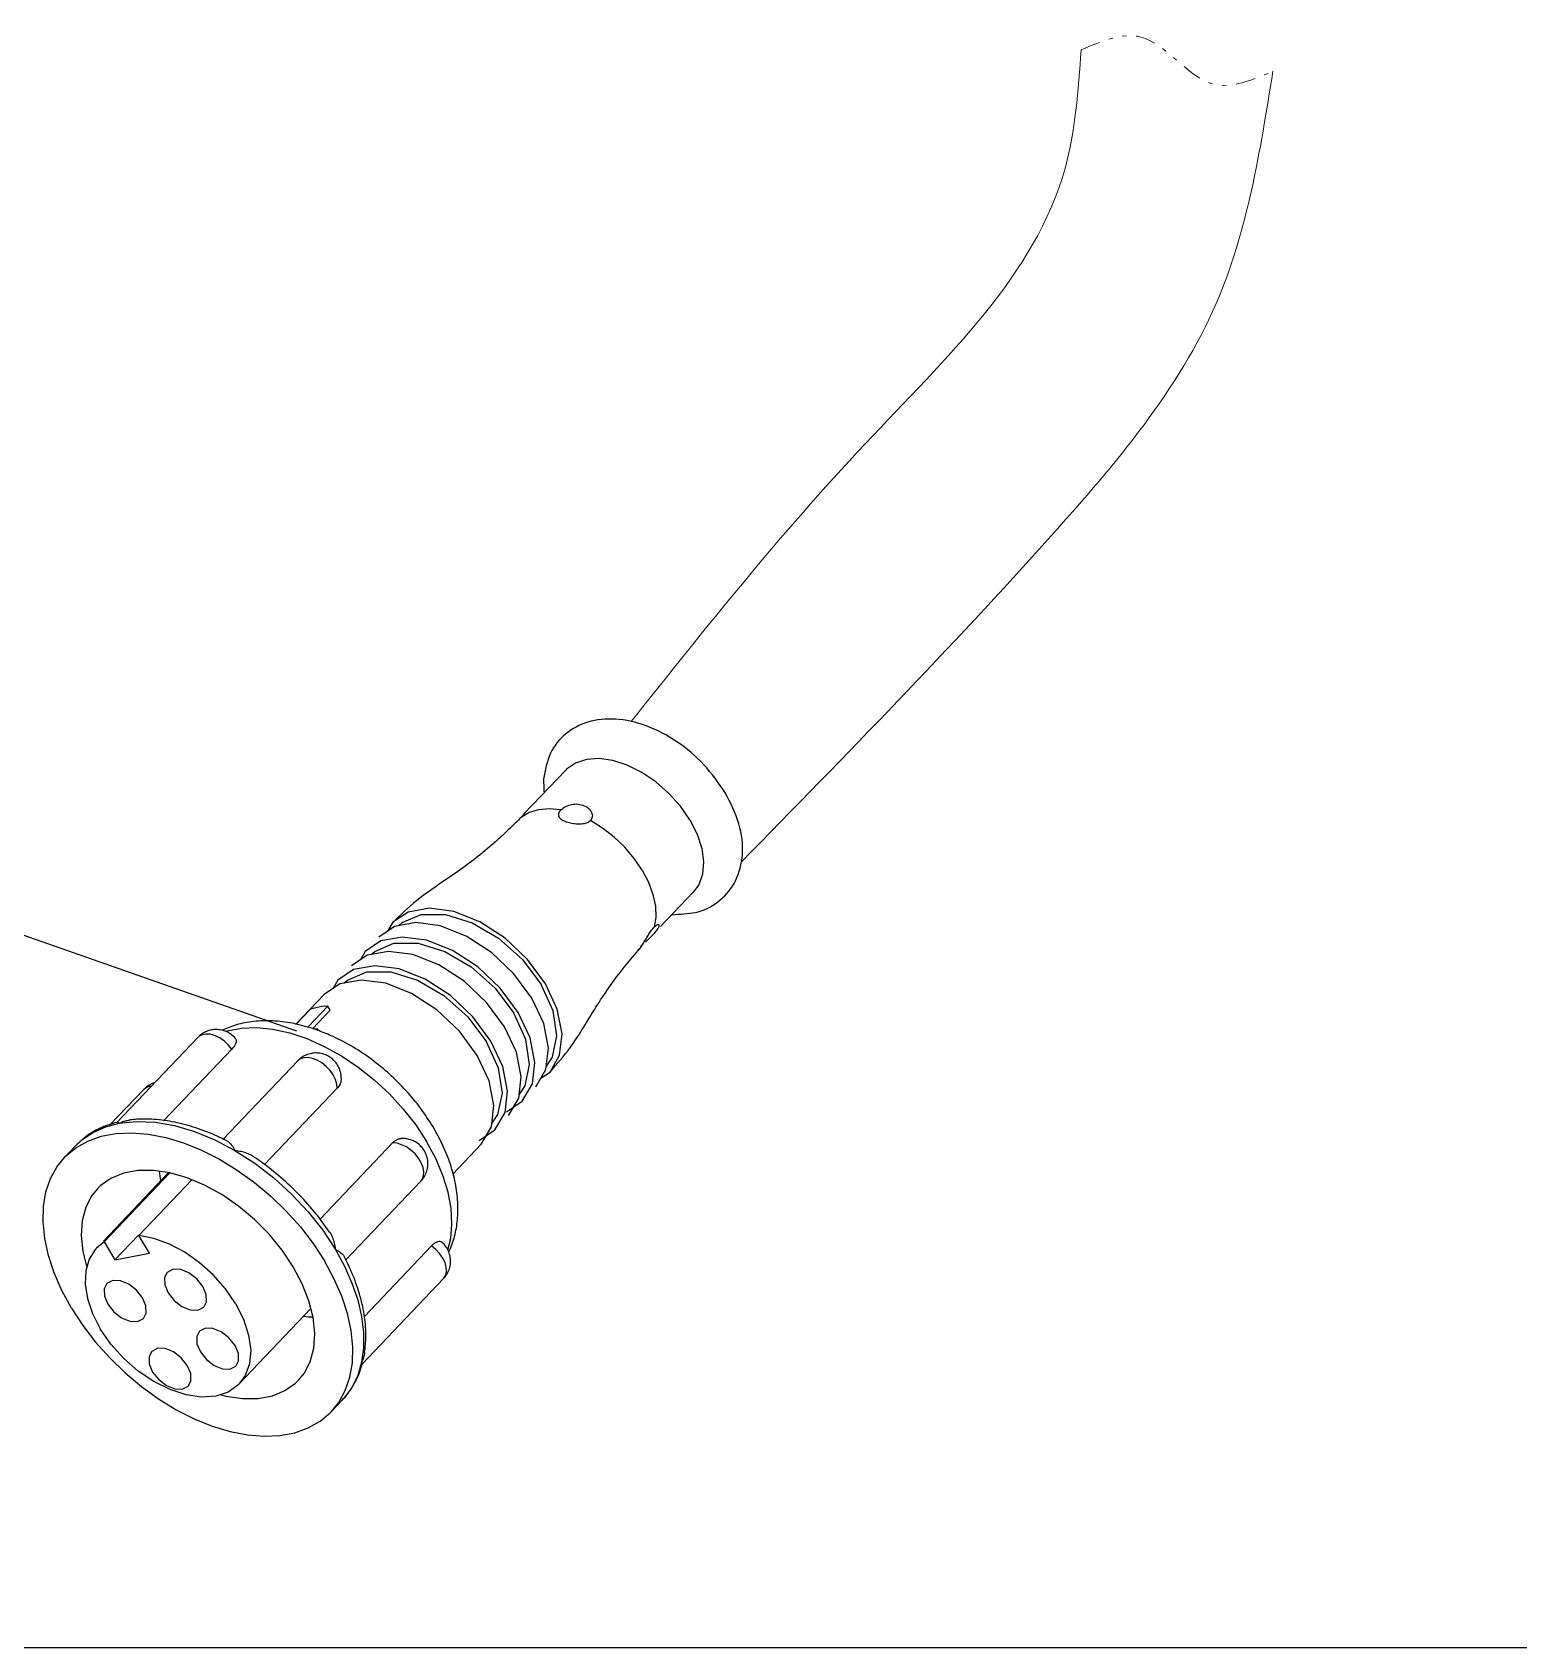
# Model space of a CAD drawing. Header units: millimetres. Extents: x 0 to 549, y 0 to 190.
# Drawn here: x 69.14 to 104.34, y 0 to 38.24 of the extents above; entities that cross this region are included whole.
import ezdxf

# ---------------------------------------------------------------- set-up
doc = ezdxf.new("R2010")
doc.units = ezdxf.units.MM
doc.linetypes.add('DIVIDE', pattern=[31.75, 12.7, -6.35, 0, -6.35, 0, -6.35])

msp = doc.modelspace()

# ---------------------------------------------------------------- linework, layer by layer
at = {"color": 7, "linetype": 'Continuous'}
for p, q in [((81.76481146817643, 20.76639389886297), (80.79309162016689, 19.74600765007446)), ((80.79807176826992, 19.75122924388005), (80.80073134566881, 19.75322786211846)), ((84.79470260710754, 17.88101068025709), (84.02068768854947, 17.06823096645607)), ((78.04225360087355, 17.40748903714167), (77.67951449684283, 17.16966079361364)), ((77.71899111013698, 17.06803667328384), (77.34533176448642, 16.81894230251177)), ((77.67951449684283, 17.16966079361364), (77.55410663562553, 16.95811892328707)), ((78.22116841961456, 17.16186007384021), (77.71899111013698, 17.06803667328384)), ((77.81101457240398, 17.08522971167141), (77.8973423440416, 17.16191377123966)), ((83.85724138740747, 16.89659882464785), (83.82287766283558, 16.860514070053)), ((77.02206927505489, 16.47948993943231), (76.90404343417556, 16.27685549439969)), ((77.39572862070122, 16.72858431020569), (77.02206927505489, 16.47948993943231)), ((77.57464344022262, 16.48295534560143), (77.07246612996488, 16.3891319463482)), ((77.16448959353315, 16.4063249855162), (77.25081736387041, 16.48300904430084)), ((77.25081736387041, 16.48300904430084), (77.70673424403635, 16.67527602721207)), ((77.89790593095897, 16.82240770945892), (77.39572862070122, 16.72858431020569)), ((78.15665857951355, 16.4054131583199), (77.57464344022262, 16.48295534560143)), ((77.07246612996488, 16.3891319463482), (76.6988067850954, 16.14003757426978)), ((77.25138095078752, 16.14350298251974), (76.7492036413081, 16.04967958196666)), ((76.42594115057294, 15.71022721810938), (76.0522818049238, 15.46113284733332)), ((76.3755442956625, 15.8005852111928), (76.25751845478364, 15.5979507661609)), ((76.7492036413081, 16.04967958196666), (76.3755442956625, 15.8005852111928)), ((76.92811846005144, 15.8040506186626), (76.42594115057294, 15.71022721810938)), ((76.51796461414234, 15.72742025727304), (76.60429238447824, 15.80410431606171)), ((76.60429238447824, 15.80410431606171), (77.06020926464511, 15.99637129897277)), ((77.5101336001235, 15.72650843007779), (76.92811846005144, 15.8040506186626)), ((81.47392802062853, 15.07314362341915), (81.19165368723024, 15.69652337853591)), ((81.57472753366058, 15.11362302401532), (81.29423032564462, 15.71568810141266)), ((76.05238086426313, 15.46124274233899), (75.37352963574612, 14.74839277839331)), ((81.25146504292447, 14.77417066015818), (80.97096783491016, 15.37623573755183)), ((75.73029844152111, 15.11087945193696), (75.39307013455607, 14.75676182633239)), ((76.1406049918044, 15.18753834317589), (75.66374771810116, 14.68679874721456)), ((75.8597465013721, 15.14844374984946), (75.73029844152111, 15.11087945193696)), ((76.19909035220968, 15.08971293528741), (75.77573482989139, 14.64515460384153)), ((75.9967667849943, 15.1740436896628), (75.8597465013721, 15.14844374984946)), ((76.1406049918044, 15.18753834317589), (75.9967667849943, 15.1740436896628)), ((76.19909035220968, 15.08971293528741), (76.1406049918044, 15.18753834317589)), ((80.82740304045525, 14.39423889648328), (80.54512870705646, 15.01761865159936)), ((80.92820255348961, 14.43471829707684), (80.6477053454732, 15.03678337447347)), ((75.90113551793414, 14.6376101281473), (75.81465851164957, 14.64382102011894)), ((75.92291024217101, 14.60118868431922), (75.90113551793414, 14.6376101281473)), ((80.60494006275331, 14.09526593321933), (80.32444285473805, 14.6973310106162)), ((81.36630347096607, 14.19417639079616), (81.25146504292447, 14.77417066015818)), ((73.06430919022324, 14.44690089673224), (71.14829538525858, 12.43492785400876)), ((73.86832985736237, 14.17093847766347), (72.25317950626675, 12.47489695889747)), ((80.18087806106824, 13.71533416824269), (79.89860372766478, 14.3387139233609)), ((80.28167757409769, 13.75581356883804), (80.00118036608197, 14.35787864623419)), ((81.04304098153122, 13.85472402771791), (80.92820255348961, 14.43471829707684)), ((81.30617959116076, 13.68324061630821), (81.36630347096607, 14.19417639079616)), ((75.42822843319883, 13.89169770555745), (73.66312213185792, 12.03819002982871)), ((80.71977849079349, 13.51527166385981), (80.60494006275331, 14.09526593321933)), ((80.98291710042491, 13.34378825245139), (81.04304098153122, 13.85472402771791)), ((81.31594494151865, 13.76622706059677), (81.45859154031592, 13.97629639300085)), ((80.39651600135981, 13.17581930077871), (80.28167757409769, 13.75581356883804)), ((80.65965461099172, 13.00433588937405), (80.71977849079349, 13.51527166385981)), ((81.06796756781524, 13.27426271053505), (81.30617959116076, 13.68324061630821)), ((81.18776906099282, 13.47994571240695), (81.40176023792382, 13.62494438317129)), ((71.77258357218592, 13.20870183224346), (70.98256011393153, 12.37911182937567)), ((76.36331041543002, 13.24156448836312), (74.64280787435904, 11.43489445362182)), ((80.33639212155502, 12.66488352629604), (80.39651600135981, 13.17581930077871)), ((80.42144258764529, 12.59535798360106), (80.65965461099172, 13.00433588937405)), ((80.66941996134513, 13.08732233366056), (80.81206656014403, 13.29739166606404)), ((80.74470507707913, 12.93481034667792), (80.98291710042491, 13.34378825245139)), ((80.01312963159955, 12.32543116113491), (80.07325351062349, 12.83636693692122)), ((80.02289498195367, 12.40841760542092), (80.16554157997099, 12.61848693912852)), ((80.09818009768699, 12.25590561843876), (80.33639212155502, 12.66488352629604)), ((80.37104573143091, 12.6857159759017), (80.74470507707913, 12.93481034667792)), ((79.72452075204133, 12.00681124766491), (80.09818009768699, 12.25590561843876)), ((79.77491760825497, 11.9164532553586), (80.01312963159955, 12.32543116113491)), ((70.16352873447592, 11.87761198535108), (69.90491874121162, 11.60605009421368)), ((77.67493467879216, 11.94783431193825), (75.95548330900608, 10.14226809250499)), ((79.77481854891609, 11.91634336035361), (79.10394335624937, 11.21186889285945)), ((72.36660367147385, 11.24418486244978), (70.82596922316117, 9.626391208149467)), ((72.40326012572524, 11.23859104644823), (70.84798599145796, 9.60542450915009)), ((72.92223963365507, 11.07516859608529), (71.66859909332193, 9.758742292410396)), ((78.34527265010236, 11.0439275530733), (76.56734666072164, 9.176958143128534)), ((70.84798599145796, 9.60542450915009), (70.66526120951833, 9.457625253167933)), ((70.84798599145796, 9.60542450915009), (71.10063672409368, 9.18282882836823)), ((71.10063672409368, 9.18282882836823), (71.65836430513248, 9.768488940489732)), ((71.92124982673859, 9.33614661032644), (71.66859909332193, 9.758742292410396)), ((71.10063672409368, 9.18282882836823), (71.92124982673859, 9.33614661032644)), ((78.59497243130308, 9.50878003258393), (77.00622419382888, 7.840462915851623)), ((78.88241600404054, 8.737646450528851), (76.95516365838739, 6.713872011585636)), ((71.83216150807205, 8.09190818628395), (71.75221260975748, 8.283711193166951)), ((71.83747345867573, 7.917634828177061), (71.83216150807205, 8.09190818628395)), ((72.35816987722633, 8.395821045444086), (72.50058422841833, 8.215688661229342)), ((72.50058422841833, 8.215688661229342), (72.68378273960529, 8.074650419481102)), ((73.05900801648815, 7.986522929203547), (73.20115360610741, 8.060143615348522)), ((71.45330472661261, 7.728750481249469), (71.6324376463749, 7.721095294968903)), ((71.6324376463749, 7.721095294968903), (71.77458323677429, 7.794715979810713)), ((71.77458323677429, 7.794715979810713), (71.83747345867573, 7.917634828177061)), ((75.73901076311759, 8.025098065563263), (74.04156708752107, 6.242641744369928)), ((73.12222586035374, 7.001373454017426), (73.26464021154574, 6.821241069802682)), ((71.99275185046295, 6.52549059398118), (72.13516620165495, 6.345358209766436)), ((73.26464021154574, 6.821241069802682), (73.4478387227327, 6.680202828054442)), ((73.82306399961556, 6.592075337776887), (73.96520958923482, 6.665696023921862)), ((72.13516620165495, 6.345358209766436), (72.31836471284191, 6.204319968018197)), ((72.69358998972477, 6.116192477740642), (72.83573557934403, 6.189813163885617)), ((73.59916768998072, 5.991717345406935), (73.72766763099507, 5.954965666379847)), ((76.4830159673416, 5.859526987750707), (76.22440597615712, 5.58796509608962))]:
    msp.add_line(p, q, dxfattribs=at)
at = {"color": 9, "linetype": 'Continuous'}
for p, q in [((80.90642057839496, 19.76799049780466), (80.71608221972697, 19.65387816562347)), ((81.13147776552597, 19.8364685454836), (80.90642057839496, 19.76799049780466)), ((74.84051181287431, 14.64045230448087), (75.23921826997673, 14.55260699016019)), ((75.23921826997673, 14.55260699016019), (75.64696404365469, 14.41634193074668)), ((70.58905405254107, 12.20258266889059), (70.88035919781832, 12.33109059278235)), ((70.88035919781832, 12.33109059278235), (71.20239175605819, 12.41605564716505)), ((70.16352915552994, 11.87761242873351), (70.33212985953173, 12.03214366172231)), ((70.33212985953173, 12.03214366172231), (70.58905405254107, 12.20258266889059)), ((73.46413029702026, 12.02361079889763), (73.94153627591406, 11.77272496571343)), ((78.88241600404054, 8.737646450528851), (78.89002860122237, 8.746045016561688)), ((76.98748097866101, 7.095616114446651), (76.94091437609681, 6.755821923632626))]:
    msp.add_line(p, q, dxfattribs=at)
for p, q in [((75.4065943312878, 14.59537181213855), (65.68402982710086, 18.00004695317722)), ((270, 0), (0, 0))]:
    msp.add_line(p, q)
at = {"color": 7, "linetype": 'Continuous'}
for points in [[(84.71582996609769, 19.59200840772731), (84.48985657436526, 19.9186722630488), (84.21737973484596, 20.2224717574236), (83.9088705809018, 20.49173204312056), (83.57618494789705, 20.71610560132648), (83.23210775474566, 20.88696988092576), (82.8898616981042, 20.99775866362821), (82.56259910064597, 21.04421439873504), (82.26289647972078, 21.02455181872925), (82.0022712396803, 20.93952654422945), (81.79073906421034, 20.79240605078726), (81.76481146817737, 20.76639389886128)], [(84.71582996609769, 19.59200840772731), (84.88661588227436, 19.25503369840282), (84.99565111319262, 18.92069788454802), (85.03874549694297, 18.60184930455354), (85.01424294108664, 18.3107411298668), (84.92308506378703, 18.05856048344047), (84.7947026071082, 17.8810106802566)], [(77.89734234403994, 17.1619137712372), (78.35325922421008, 17.35418075414862), (78.92435509048012, 17.3537938621272), (79.55472710219402, 17.16079096806348), (80.18267005456224, 16.79406453871859), (80.74671651557331, 16.28951231406327), (81.19165368723095, 15.69652337853696)], [(81.29423032564648, 15.7156881014124), (80.87079855193507, 16.29104825488906), (80.33873613634135, 16.79309122656583), (79.74114761281619, 17.18114447915988), (79.12644604912023, 17.42377024833344), (78.54443091035252, 17.50131243769711), (78.04225360087285, 17.40748903714062)], [(80.97096783491087, 15.37623573755136), (80.54753606120345, 15.9515958910294), (80.01547364638705, 16.45363886140798), (79.4178851233842, 16.84169211608431), (78.80318355968683, 17.0843178852573), (78.22116841961454, 17.16186007383868)], [(77.70673424403702, 16.67527602721006), (78.2778301103099, 16.67488913519286), (78.9082021227995, 16.4818862398254), (79.53614507439131, 16.11515981178472), (80.10019153618492, 15.61060758582517), (80.54512870705719, 15.01761865160042)], [(80.64770534547459, 15.03678337447252), (80.22427357176741, 15.61214352795093), (79.69221115695036, 16.11418649832998), (79.09462263264953, 16.50223975222774), (78.47992106894483, 16.74486552139746), (77.89790593095871, 16.82240770945857)], [(80.00118036608102, 14.35787864623431), (79.57774859237455, 14.93323879971071), (79.04568617677752, 15.43528177139175), (78.44809765325573, 15.82333502398918), (77.83339608955644, 16.06596079315935), (77.25138095078658, 16.14350298251834)], [(80.3244428547371, 14.69733101061479), (79.9010110818103, 15.27269116278885), (79.36894866751621, 15.77473413524971), (78.77136014398921, 16.16278738784554), (78.15665857951424, 16.40541315831943)], [(77.06020926464629, 15.99637129897453), (77.63130513091654, 15.99598440695197), (78.26167714262739, 15.80298151288515), (78.88962009500194, 15.43625508354674), (79.45366655601471, 14.93170285888926), (79.89860372766454, 14.33871392335901)], [(79.67791787534635, 14.01842628237777), (79.25448610163654, 14.59378643585226), (78.72242368812502, 15.09582940701349), (78.1248351638223, 15.4838826609069), (77.51013360012276, 15.72650843007673)], [(81.4017602379262, 13.62494438317175), (81.62944208059633, 14.02269297938903), (81.68956596092266, 14.53362875595447), (81.57472753366221, 15.11362302401625)], [(81.45859154031803, 13.97629639300095), (81.56590853638545, 14.4803938004397), (81.47392802062639, 15.07314362341904)], [(80.81206656014427, 13.29739166606438), (80.91938355621308, 13.80148907349914), (80.82740304045689, 14.39423889648268)], [(80.07325351062278, 12.83636693692017), (79.95841508466404, 13.41636120576154), (79.67791787534635, 14.01842628237777)], [(80.16554157996957, 12.61848693912795), (80.27285857682283, 13.12258434526282), (80.18087806106897, 13.71533416824222)], [(69.9049601055055, 11.6060888154259), (69.9308825414767, 11.63271636777915), (70.17383710311813, 11.83496420382366), (70.45588511649065, 11.9934242307817), (70.77321236876709, 12.10595354965042), (71.12152755011951, 12.17103039383342), (71.49612029535459, 12.18777471083181), (71.89192488259094, 12.1559600631068), (72.30358873187346, 12.0760166867593), (72.72554479654453, 11.94902568314967), (73.15208684470333, 11.7767043834469), (73.5774466267177, 11.56138314110596), (73.99587187943206, 11.3059738032784), (74.4017041230093, 11.01393034529502), (74.78945516900679, 10.68920215300663), (75.15388135319193, 10.33618061860949), (75.4900544319947, 9.959639752102177), (75.79342824469585, 9.56467162446473), (76.05990017997331, 9.156617500032947)], [(70.06942453739266, 8.037397690273778), (69.84345805545848, 8.453019579489562), (69.66105283507937, 8.8705886578689), (69.52467559574718, 9.284458022656727), (69.43617060443833, 9.68903079950448), (69.3967347377199, 10.07883583649986), (69.40690130215165, 10.44860168815779), (69.46653280927872, 10.79332790615802), (69.57482284508181, 11.10835265874784), (69.73030697525752, 11.38941577827118), (69.9049601055055, 11.6060888154259)], [(73.22237600220684, 10.94953648285944), (72.80916282491238, 11.12250067531578), (72.40165708767383, 11.23904952470673), (72.00896179035698, 11.29657952268266), (71.6398491002125, 11.29380554655892), (71.30256438421728, 11.23078955889761), (71.00464202434028, 11.10893923432107), (70.75273711523171, 10.93097650949325), (70.68411729860385, 10.86414081753002)], [(70.68411729860385, 10.86414081753002), (70.55247679589682, 10.70087677466841), (70.40833455083376, 10.42378007855442), (70.32353027903922, 10.10587630439552), (70.29995836790336, 9.7542668961736)], [(75.32134838899931, 9.018631496581214), (75.05798489552559, 9.412277041301092), (74.7500938713027, 9.78771081421965), (74.40455309099212, 10.13654624553791), (74.0290813675804, 10.45099092588672), (73.63206611525271, 10.72402068307275), (73.22237600220684, 10.94953648285944)], [(70.29995836790336, 9.7542668961736), (70.33814537531724, 9.376806228159648), (70.43293389957715, 8.999078833818576)], [(73.95368042945232, 8.149182070418945), (73.71456793385295, 8.497037680265024), (73.42784429704939, 8.822195459145785), (73.10352271006305, 9.113321272016691), (72.75296983129365, 9.360221043324653), (72.38845537454945, 9.554263828277072), (72.02273386341156, 9.688668983763904), (71.66859909332148, 9.75874229240969)], [(70.66526120951904, 9.457625253168981), (70.64038398770256, 9.430400115156733), (70.49271695869966, 9.200076930945066), (70.41015880748161, 8.922506133997942), (70.39560796109414, 8.60739285993646), (70.44958533425005, 8.265757769368376), (70.57020899790794, 7.90956699792573), (70.7532893326336, 7.551242720574875)], [(72.33579925072871, 8.884816260882602), (72.27290902753049, 8.761897411736381), (72.27822097813163, 8.587624053630226), (72.35816987722609, 8.39582104544374)], [(73.17878297908797, 8.549138828703931), (73.03636862711367, 8.729271214218652), (72.85317011670833, 8.87030945466586), (72.65707775958677, 8.950781758661428), (72.47794483982567, 8.958436944942246), (72.33579925072871, 8.884816260882602)], [(75.44520741876654, 6.329874372777277), (75.57684792146864, 6.493138415639176), (75.72099016783673, 6.770235112528467), (75.80579443963153, 7.088138886687728), (75.8293663494614, 7.439748294132928), (75.79117934204751, 7.81720896214076), (75.69208644959942, 8.212089043905655), (75.53430124487957, 8.615567569819852), (75.32134838899931, 9.018631496581214)], [(76.22436461185738, 5.587926374876281), (76.3990177421082, 5.804599412035207), (76.55450187228529, 6.08566253155604), (76.66279190860763, 6.400687286232746), (76.72242341521788, 6.7454135021512), (76.73258997886707, 7.115179355107205), (76.69315411292975, 7.50498439079931), (76.6046491216242, 7.909557167650477), (76.46827188228704, 8.323426532437015), (76.285866663209, 8.740995611597949), (76.05990017997331, 9.156617500032947)], [(70.90922888139656, 8.619388625344696), (70.84633865741606, 8.49646977750305), (70.85165060879875, 8.322196418092789), (70.9315995071126, 8.130393411208741)], [(71.75221260975603, 8.283711193164828), (71.60979825778507, 8.463843578682969), (71.4265997465948, 8.60488182043084), (71.2305073894735, 8.685354124426791), (71.05137446971311, 8.693009310707119), (70.90922888139656, 8.619388625344696)], [(73.20115360610694, 8.060143615347808), (73.26404382878589, 8.183062462408664), (73.25873187740208, 8.357335821820225), (73.17878297908797, 8.549138828703931)], [(70.06942453739266, 8.037397690273778), (70.33589647266989, 7.629343565841671), (70.63927028537172, 7.234375438203747)], [(70.9315995071126, 8.130393411208741), (71.07401385908454, 7.950261025690497), (71.25721236949344, 7.809222785247043), (71.4533047266112, 7.728750481248891)], [(72.68378273960576, 8.074650419481804), (72.87987509672377, 7.994178115484004), (73.05900801648934, 7.986522929203778)], [(73.95368042945232, 8.149182070418945), (74.14398473504271, 7.773695965395222), (74.2654811353514, 7.401150344172935), (74.31350059238709, 7.045861926977348), (74.28619774395737, 6.721484245469979), (74.184621823782, 6.440482954590687), (74.0414422628083, 6.242539206738886)], [(74.0414422628083, 6.242539206738886), (74.01267633809056, 6.21365677503781), (73.77696905713988, 6.049722510181172), (73.48655807538485, 5.954980063123103), (73.15260372594214, 5.933070329957631), (72.78793968878466, 5.984835291489548), (72.40657979655028, 6.108285649431336), (72.02317949682711, 6.298677275443442), (71.65247264786488, 6.548693526928689), (71.30870530524227, 6.848726418071949), (71.00508825540426, 7.187245851523921), (70.7532893326336, 7.551242720574875)], [(73.0998552338561, 7.490368669455941), (73.03696501065788, 7.367449820309721), (73.04227696125902, 7.193176462203565), (73.12222586035348, 7.001373454017078)], [(73.94283896221538, 7.154691237277271), (73.80042461024108, 7.334823622791991), (73.61722609983572, 7.475861863239198), (73.42113374271418, 7.556334167234767), (73.24200082295307, 7.563989353515586), (73.0998552338561, 7.490368669455941)], [(70.63927028537172, 7.234375438203747), (70.97544336547698, 6.857834572477087), (71.33986954758558, 6.504813038600873), (71.72762059435686, 6.180084845010534), (72.13345283715488, 5.888041388328679), (72.55187809195255, 5.632632049976589), (72.97723787266519, 5.417310806856074), (73.40377992082239, 5.244989507156943), (73.82573598549226, 5.117998503547072), (74.23739983477502, 5.03805512719998), (74.63320442201304, 5.006240479472821), (75.00779716854893, 5.022984797253997), (75.3561123499061, 5.088061641436346), (75.67343960087409, 5.200590959518673), (75.95548761555384, 5.359050987264439), (76.19844217719334, 5.561298823304591), (76.22436461185738, 5.587926374876281)], [(71.97038122396533, 7.014485809419696), (71.90749100076711, 6.891566960273476), (71.91280295136825, 6.717293602167319), (71.99275185046271, 6.525490593980833)], [(72.81336495232459, 6.678808377241026), (72.6709506003503, 6.858940762755746), (72.48775208994495, 6.999979003202954), (72.29165973282339, 7.080451307198522), (72.11252681306229, 7.088106493479342), (71.97038122396533, 7.014485809419696)], [(73.96520958923435, 6.665696023921148), (74.0280998119133, 6.788614870982003), (74.02278786052949, 6.962888230393563), (73.94283896221538, 7.154691237277271)], [(72.83573557934356, 6.189813163884903), (72.89862580202251, 6.312732010945758), (72.8933138506387, 6.487005370357318), (72.81336495232459, 6.678808377241026)], [(73.44783872273315, 6.680202828055143), (73.64393107985116, 6.599730524057344), (73.82306399961675, 6.592075337777117)], [(72.31836471284238, 6.204319968018899), (72.51445706996039, 6.123847664021099), (72.69358998972596, 6.116192477740872)], [(73.72766763099413, 5.954965666379963), (74.1203629270111, 5.897435667622672), (74.48947561637421, 5.90020964504782), (74.82676033314893, 5.963225631409482), (75.12468269302822, 6.085075955981892), (75.37658760214036, 6.26303868081193), (75.44520741876654, 6.329874372777277)]]:
    msp.add_lwpolyline(points, dxfattribs=at)
at = {"color": 9, "linetype": 'Continuous'}
for points in [[(81.65978728753183, 19.83019361482266), (81.38496212174977, 19.85739795146085), (81.13147776552643, 19.83646854548277)], [(83.58441125190359, 18.40392513448118), (83.39548899001562, 18.68280533790736), (83.17189376731272, 18.94647280816561), (82.91984192052792, 19.18759713055235), (82.64634092942856, 19.39947462898907), (82.35899459899056, 19.57621474093231)], [(83.58441125190359, 18.40392513448118), (83.73340818515089, 18.11758555383037), (83.8383374167924, 17.83174733560586), (83.89628172819208, 17.55435727876869), (83.9056301710138, 17.29312731009654), (83.86612283700896, 17.0553200788297)], [(73.71939598709395, 14.58847436326907), (73.76020278406969, 14.60355279229645), (74.09512648438225, 14.66612766344512), (74.45713251068699, 14.67849250200349), (74.84051181287334, 14.64045230447945)], [(73.46714417468644, 14.48784344318714), (73.35710884713622, 14.51894964044813), (73.2539818942808, 14.52616760106942), (73.16285064497096, 14.50914125598405), (73.08821067240984, 14.46871053025211), (73.0643091902249, 14.44690089673317)], [(73.8683298573621, 14.17093847766312), (73.78432541370302, 14.2719238917591), (73.68615442828373, 14.36120703444048), (73.57865975086602, 14.43438350087112), (73.46714417468644, 14.48784344318714)], [(75.64696404365516, 14.41634193074739), (76.05731873959054, 14.23380610932457), (76.46381081782646, 14.00787822405544), (76.86002965595407, 13.74212129184353), (77.2397266470682, 13.44072645859802), (77.59691374055662, 13.10844690115428), (77.92595788598028, 12.75052286646039), (78.2216698585566, 12.37259903189157), (78.47938610325312, 11.9806354780211)], [(76.36331041542954, 13.24156448836241), (76.35593000060659, 13.34248049985568), (76.32413777167386, 13.45015579120247), (76.26950206176407, 13.5592786584217), (76.19471809122848, 13.66446599007224), (76.10347500963145, 13.76052881500945), (76.00027390861796, 13.84272828320732), (75.8902057751268, 13.9070094296578), (75.77870035240988, 13.95020122060026), (75.67125828865338, 13.97017297064325), (75.57317978108804, 13.9659394587979), (75.48930311418475, 13.93770952699253), (75.42822843320046, 13.89169770555838)], [(71.95741635433424, 13.28457182490613), (71.91226421638818, 13.28195884388104), (71.82934134602046, 13.25237528648911), (71.7725835721878, 13.20870183224321)], [(71.20239175605816, 12.41605564716657), (71.61150297633506, 12.45875043908616), (72.04989705780802, 12.44001421329668), (72.51009259620683, 12.36016561253418), (72.98421867021945, 12.2205650396856), (73.46413029701931, 12.02361079889622)], [(78.34527265010281, 11.043927553074), (78.37830410035787, 11.08812229179157), (78.40853221518542, 11.16926886327498), (78.41428728552017, 11.26456627268947), (78.3952854115981, 11.36931342571216), (78.35246396827255, 11.47834306755166), (78.28793536904335, 11.58627668201868), (78.20488286152916, 11.68778982387893), (78.10740348512469, 11.7778747734719), (78.00030597256676, 11.85208757163964), (77.88887352384951, 11.90676724609707), (77.77860318538734, 11.93921640658786), (77.67493467879072, 11.94783431193766)], [(78.98069703344665, 9.417382286721603), (79.04928406964844, 9.683292195739455), (79.08004203331767, 10.02882257529886), (79.0592672274492, 10.39727599326567), (78.98728728347822, 10.78284171963486), (78.86523736914565, 11.17943915096523), (78.6950422828914, 11.58081370906473), (78.47938610325312, 11.9806354780211)], [(73.94153627591405, 11.77272496571189), (74.41022318521287, 11.47085482247788), (74.86046639582331, 11.12386300136125), (75.28426437710101, 10.7378345032328), (75.67323113881497, 10.32062881829446), (76.01993626019356, 9.881065512497035), (76.3185101719401, 9.428179390392513)], [(76.3185101719401, 9.428179390392513), (76.53466691383807, 9.032468671230319), (76.712605722475, 8.631769531610288), (76.8489885640766, 8.231798599312473), (76.94121058269236, 7.838569858933644), (76.9876015714567, 7.458066606608048), (76.98748097866054, 7.095616114445957)], [(78.91511879808702, 9.114193858933533), (78.86173855109593, 9.223380117160502), (78.78802593685496, 9.328938785834023), (78.69761725502275, 9.425662576441049), (78.59497243130188, 9.508780032583699)], [(78.89002860122119, 8.746045016561443), (78.93267103644854, 8.818036746926953), (78.95148195144056, 8.906396780615946), (78.94553338863211, 9.00676625185331), (78.91511879808702, 9.114193858933533)], [(76.94091437609683, 6.755821923632626), (76.84896348491931, 6.443995336533988), (76.71266746555563, 6.162610521112447), (76.53372899410448, 5.915228420648554), (76.4830159673416, 5.859526987750707)]]:
    msp.add_lwpolyline(points, dxfattribs=at)
at = {"color": 2, "linetype": 'DIVIDE', "lineweight": 13, "ltscale": 0.03653556334256033}
msp.add_spline([(93.9793080701113, 37.82449587649097), (95.39188828412256, 38.12502238766535), (97.10499500930821, 37.01296868482848), (98.51757522331947, 37.31349519600286)], degree=3, dxfattribs=at)
at = {"lineweight": 13}
for points in [[(83.3257394097745, 21.92487938139791), (88.86576917910202, 28.4987250506536), (93.59579265328557, 35.01398984100746), (93.9793080701113, 37.82449587649097)], [(85.93573036599031, 18.6005507891073), (93.27619647259758, 26.3269698657802), (97.17527126442951, 31.82023253089159), (98.51757522331945, 37.31349519600286)]]:
    msp.add_spline(points, degree=3, dxfattribs=at)
at = {"color": 7, "linetype": 'Continuous'}
for points in [[(85.55211055594822, 20.23817095464213), (85.04511298599844, 20.90129230267591), (84.40247403493515, 21.44494986356371), (83.68078422880438, 21.8189624976063), (82.94892063115722, 21.97889867338398), (82.29391293259557, 21.90691024965451), (81.77207958744857, 21.62751075627722), (81.41242534182075, 21.17117962895874), (81.24993084959931, 20.55461724415757)], [(81.24993084959931, 20.55461724415757), (81.25268710729516, 20.25777416535872)], [(81.65978728753183, 19.83019361482266), (81.75421947425355, 19.90192214318846)], [(81.75421947425355, 19.90192214318846), (81.88155801068508, 19.95360145226987), (82.02973792704614, 19.97244063864588)], [(82.02973792704614, 19.97244063864588), (82.17970520573184, 19.9464223940054)], [(82.17970520573184, 19.9464223940054), (82.30741084013872, 19.87288103508287), (82.37068652108329, 19.79789491574193)], [(84.84904002183774, 17.4014625382786), (84.91212612416484, 17.41939905718158), (85.43395947009013, 17.6987985492529), (85.79361371493802, 18.15512967787944), (85.95610820585553, 18.77169206189636), (85.87477294633264, 19.4986193323639), (85.55211055594822, 20.23817095464213)], [(80.63039727068688, 19.5680118277748), (80.52973162764484, 19.470994983153), (80.49050609389015, 19.43243409395286)], [(80.71608221972508, 19.6538781656222), (80.63039727068688, 19.5680118277748)], [(80.74395940943485, 19.67859884268576), (80.7888656793401, 19.74055649259499), (80.80024006857805, 19.75173812947385), (80.77539140873044, 19.71936136032664), (80.71608221972508, 19.6538781656222)], [(80.7436322772767, 19.67811627583901), (80.76445923395477, 19.71004037686561)], [(80.76445923395477, 19.71004037686561), (80.7888656793401, 19.74055649259499), (80.80024006857805, 19.75173812947385), (80.80091239868021, 19.7521324517589)], [(80.76445923395477, 19.71004037686561), (80.7888656793401, 19.74055649259499), (80.80024006857805, 19.75173812947385), (80.79122723018787, 19.7386656477269)], [(80.79989868206643, 19.74998419729592), (80.79122723018787, 19.7386656477269)], [(81.61183301760207, 19.67166996832549), (81.60882319093915, 19.74906149515089), (81.65978728753183, 19.83019361482266)], [(81.61947217285599, 19.65596588463372), (81.61183301760207, 19.67166996832549)], [(81.7890382595926, 19.54368261561167), (81.67197657538082, 19.6018010920688), (81.61947217285599, 19.65596588463372)], [(81.92091726194434, 19.50933829359313), (81.7890382595926, 19.54368261561167)], [(82.17933529883521, 19.49922571772514), (82.0553730502618, 19.49421535401462), (81.92091726194434, 19.50933829359313)], [(82.35899459899056, 19.57621474093231), (82.28352370141604, 19.52616165730171), (82.17933529883521, 19.49922571772514)], [(82.37068652108329, 19.79789491574193), (82.38491715289227, 19.77021712017523), (82.40206786956472, 19.66522682678827), (82.35899459899056, 19.57621474093231)], [(80.26668994668144, 19.21953873598898), (80.01406187739707, 18.99495523490829), (79.16079460870888, 18.33116013055189), (78.24339367669417, 17.68104628426266), (77.67963246892617, 17.1695477939926)], [(80.35317647194347, 19.30028671298105), (80.26668994668144, 19.21953873598898)], [(80.49007553922819, 19.43285466249592), (80.35317647194347, 19.30028671298105)], [(84.28975739751687, 17.34571485676978), (84.84904002183774, 17.4014625382786)], [(83.67723267506743, 16.7826309465004), (83.74157886338642, 16.88702866066251), (83.80528279409486, 16.98122023644755)], [(83.82373934896857, 16.8614398276442), (83.76590360719084, 16.80252468253586)], [(83.80528279409486, 16.98122023644755), (83.86612283700896, 17.0553200788297)], [(83.86411662472231, 16.90483785070471), (83.82373934896857, 16.8614398276442)], [(83.9409593578279, 17.00046459336405), (83.86411662472231, 16.90483785070471)], [(83.86612283700896, 17.0553200788297), (83.92989681981206, 17.10813375352335)], [(83.92989681981206, 17.10813375352335), (83.97189416060382, 17.1152701171143), (83.97696002652582, 17.10862656073858)], [(83.94968396767077, 17.01291603220013), (83.9409593578279, 17.00046459336405)], [(83.97696002652582, 17.10862656073858), (83.9794550756416, 17.07700331261102), (83.94968396767077, 17.01291603220013)], [(81.40162689821923, 13.62507052683966), (81.88498670358149, 14.21313574911262), (82.48952824553771, 15.16118743708786), (83.11086637804499, 16.04585002721911), (83.50719689979462, 16.52280741369979)], [(83.58059442716852, 16.61735986700094), (83.5216615136837, 16.55129709106764), (83.49776574719793, 16.51757215657134), (83.5102114524769, 16.52714574662498), (83.55579632885019, 16.58851869938242)], [(83.50202314287549, 16.52671235408412), (83.49776574719793, 16.51757215657134), (83.5102114524769, 16.52714574662498), (83.55579632885019, 16.58851869938242)], [(83.55579632885019, 16.58851869938242), (83.61394507054766, 16.67865911468328)], [(83.61394507054766, 16.67865911468328), (83.67723267506743, 16.7826309465004)], [(83.76590360719084, 16.80252468253586), (83.66624514526002, 16.70413141063508)], [(73.63808303636297, 14.61556153522454), (73.62064938263362, 14.61951677116194), (73.50184992192413, 14.63239604538551), (73.38419633679531, 14.62164451837115), (73.26992737117385, 14.58753982345705), (73.16093952998138, 14.52889020408042), (73.0643091902249, 14.44690089673317)], [(75.7853184898558, 14.65537588030443), (75.30263976217485, 14.78013571262785), (74.83103178234447, 14.8357644335053), (74.3864177417168, 14.82183908084518), (73.9753038758467, 14.74196316613836), (73.63658641656167, 14.61662947470069)], [(73.94587021137524, 14.42955091922709), (73.9107550335169, 14.4662009539797), (73.82588274499015, 14.53389664687424), (73.73048649834207, 14.58498790243472), (73.63808303636297, 14.61556153522454)], [(75.81521528533462, 14.64548260022297), (75.7853184898558, 14.65537588030443)], [(75.89340024130243, 14.61843061032149), (75.81521528533462, 14.64548260022297)], [(75.90113551793577, 14.6376101281467), (75.87121037339828, 14.62199944490054)], [(75.9250356371377, 14.60699977855219), (75.89340024130243, 14.61843061032149)], [(76.26524772142271, 14.4663673176756), (75.9250356371377, 14.60699977855219)], [(73.94587819123238, 14.42954995335606), (73.9469827555061, 14.42826845866492), (73.96339734215422, 14.39976140850437), (73.96941845955321, 14.36070635500289), (73.95969525912174, 14.30928200568018), (73.92716928706388, 14.24427669468452), (73.8683298573621, 14.17093847766312)], [(78.63345342533874, 12.32571241769624), (78.33453206648394, 12.77115075869375), (77.98795154730573, 13.19000259208645), (77.60099383048887, 13.57503977934537), (77.1804457849273, 13.92006774532265), (76.73274861300231, 14.21927574153163), (76.26524772142271, 14.4663673176756)], [(76.45874478499277, 13.48567995407989), (76.45085316528686, 13.57652872711171), (76.41405131480032, 13.70637098782281), (76.35337126926154, 13.81846646097354), (76.27788065026215, 13.90790132660515), (76.19127068130867, 13.97772317914905), (76.09403805986982, 14.02994047318101), (75.9826361877289, 14.0647183307495), (75.86694319727968, 14.07718247048157), (75.75117862264906, 14.06702251721989), (75.63186978637982, 14.03151999254407), (75.5275228012643, 13.97548897094239), (75.42822843320046, 13.89169770555838)], [(76.4587473027465, 13.48569308633003), (76.4519746673759, 13.41171431693774), (76.42146806141847, 13.32348127377819), (76.36331041542954, 13.24156448836241)], [(72.0341710511754, 13.36915280370611), (71.98323906267045, 13.35138443601461), (71.8712292876365, 13.2920562688027), (71.7725835721878, 13.20870183224321)], [(71.14462983629228, 12.43445299969548), (70.79694478434634, 12.31660063248426), (70.45298094917717, 12.1253815607355), (70.1635287344783, 11.87761198535152)], [(71.14819079750801, 12.4353461859773), (71.14462983629228, 12.43445299969548)], [(71.15338771569708, 12.43663929573739), (71.14819079750801, 12.4353461859773)], [(71.15338929557578, 12.43664041034538), (71.1627591278325, 12.43679237841692), (71.17995767320832, 12.43046807575048), (71.20239175605816, 12.41605564716657)], [(71.20239175605816, 12.41605564716657), (71.28885682748833, 12.45194166637493), (71.37581892101231, 12.47737142206303), (71.46003600251063, 12.49246087753294), (71.46374027298386, 12.49291140361336)], [(73.6634535070366, 12.03886928512207), (73.58630821384186, 12.07578005113773), (73.07911377291053, 12.28250480643984), (72.57660695422557, 12.42503623482847), (72.08636613776915, 12.50061350124157), (71.62199116783543, 12.50716886874187), (71.46374060923486, 12.49291119092582)], [(79.00737814185244, 9.365876616356033), (79.01736325306747, 9.387762550727277), (79.14127768358436, 9.739653802039168), (79.21016567862763, 10.12837600585214), (79.21839607350337, 10.54876760812994), (79.16240836944601, 10.99108429699097), (79.04299107722998, 11.44204628956776), (78.86465976121453, 11.88988123798476), (78.63345342533874, 12.32571241769624)], [(73.7525641969555, 11.99442468752993), (73.6634535070366, 12.03886928512207)], [(73.75256508147889, 11.99442090978927), (73.77255395846039, 11.98271119474254), (73.80275250717385, 11.95944688893911), (73.83549788313597, 11.92699122028529), (73.86994434410563, 11.88504681621387), (73.9055537178462, 11.83343973694203), (73.94153627591405, 11.77272496571189)], [(77.93263657606623, 12.05349455192871), (77.92223621535733, 12.05369837562505), (77.87866367701284, 12.05118693264651), (77.84021939454222, 12.04424094214583), (77.80686297981313, 12.03430313734026), (77.77708226868673, 12.022022572483), (77.74946656200412, 12.00739182294441), (77.72316964583764, 11.99012256031377), (77.6982205247469, 11.97019539712454), (77.67493467879072, 11.94783431193766)], [(78.34527265010281, 11.043927553074), (78.42681363620578, 11.15170887548198), (78.48349457750857, 11.27964522954989), (78.50924600940155, 11.42340479768355), (78.49847516050126, 11.5736454423105), (78.45495872522416, 11.70696860830085), (78.3909209909005, 11.81432355185164), (78.31295060954814, 11.89979484681794), (78.2249133043615, 11.96564802309988), (78.12568614701424, 12.01449866244812), (78.01333362893936, 12.04525788862404), (77.9326323787101, 12.05348994548537)], [(73.94153627591405, 11.77272496571189), (74.09041200117544, 11.74923218326612), (74.22200748975061, 11.70960302773977), (74.33037962506829, 11.65727718762384), (74.35163218814313, 11.64387299275649)], [(76.18226480385573, 9.837189648982374), (75.85938534180046, 10.27154432378662), (75.4666705863456, 10.71458599264512), (75.03519024362005, 11.12331860668927), (74.57240796501452, 11.49079633189597), (74.35162728162098, 11.64387621394042)], [(72.18397739888768, 11.05563399120644), (72.15603604517331, 11.27413256946082)], [(76.18226413079272, 9.837195422289799), (76.19417901006007, 9.818918500466893), (76.2495890781987, 9.709647334726071), (76.29225112911539, 9.57737492632041), (76.3185101719401, 9.428179390392513)], [(78.59497243130188, 9.508780032583699), (78.66480040373023, 9.571539657730998), (78.72645578572022, 9.60805735941469), (78.77472548060844, 9.621294839278956), (78.81104611150919, 9.618409599700655), (78.8372447473113, 9.60475160730847), (78.83884849964092, 9.603415486434177)], [(79.00645227131298, 9.366973948144615), (79.0035702132828, 9.374226224116981), (78.94626914567239, 9.482339240336817), (78.8751207049903, 9.569569033717363), (78.83885054736564, 9.603405740562392)], [(76.3185101719401, 9.428179390392513), (76.38245910183895, 9.392022263859982), (76.435875665441, 9.356098185598523), (76.47794208122856, 9.32137208305181), (76.50872305997217, 9.2886969703497), (76.52884373863658, 9.25922628775464), (76.53089079672651, 9.255424624646185)], [(76.57028559623699, 9.178432418001073), (76.53089426100772, 9.255421296904547)], [(77.0125077777944, 6.98875164441345), (77.04072209684264, 7.357610801306331), (77.0092414236895, 7.826066768971882), (76.90645147380998, 8.316509702152999), (76.73548344989341, 8.81506027129319), (76.57028559623699, 9.178432418001073)], [(78.88241600404027, 8.73764645052698), (78.96172068817887, 8.841680299653614), (79.0182917766406, 8.965943900423241), (79.04541921324724, 9.10264574026781), (79.03996199739773, 9.243124309885527), (79.00645227131298, 9.366973948144615)], [(75.78872134548789, 7.820000244718625), (75.5715361721821, 7.836444927131397), (75.56112002458158, 7.837702530354034)], [(77.01250441130097, 6.988752492872542), (76.99799455950247, 6.91507788706612), (76.97403387574244, 6.835401783085741), (76.94091437609683, 6.755821923632626)], [(76.4830159673416, 5.859526987750707), (76.71666885521519, 6.161233566469102), (76.89152466189722, 6.51620088889403), (76.95455567985442, 6.711020543195696)], [(76.94091437609683, 6.755821923632626), (76.95355185840886, 6.734868829722801), (76.95673716996072, 6.719738204946929), (76.95616480059603, 6.717457256614227)], [(76.95455567985442, 6.711020543195696), (76.95532049187221, 6.713829417093354)], [(76.95532049187221, 6.713829417093354), (76.95629444642898, 6.717427197071316)]]:
    msp.add_spline(points, degree=3, dxfattribs=at)

doc.saveas('drawing.dxf')
